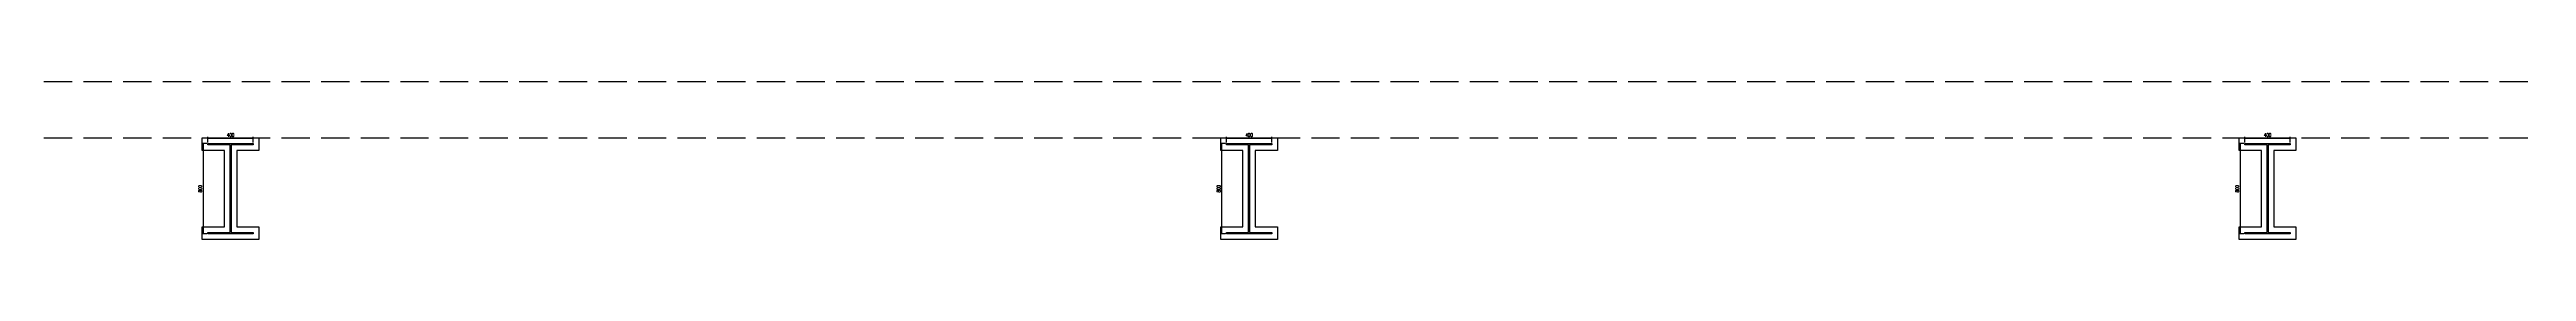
# Model space of a CAD drawing. Extents: x -474411 to 577939, y 0 to 1014176.
# Drawn here: x -175454 to -153567, y 566420 to 567820 of the extents above; entities that cross this region are included whole.
import ezdxf

# ---------------------------------------------------------------- set-up
doc = ezdxf.new("R2010")
doc.units = 0
doc.header["$LTSCALE"] = 1000
doc.header["$MEASUREMENT"] = 0
doc.linetypes.add('DASH', pattern=[0.35, 0.25, -0.1])
doc.layers.get('Defpoints').update_dxf_attribs({"color": 210})
for name, color, linetype in [('A-AXIS-DP', 126, 'Continuous'), ('A-HATCH-2', 251, 'Continuous'), ('A-WINDOW', 140, 'Continuous'), ('AS-COLN', 6, 'Continuous')]:
    doc.layers.add(name, color=color, linetype=linetype)
doc.styles.add('_TCH_DIM_T3', font='SIMPLEX', dxfattribs={"width": 0.705882, "bigfont": 'GBCBIG'})
doc.dimstyles.new('_TCH_ARCH&&10', dxfattribs={"dimtxt": 29.75, "dimasz": 10, "dimexe": 10, "dimexo": 10, "dimgap": 12.625, "dimtad": 1, "dimdec": 0, "dimzin": 0, "dimdsep": 46, "dimtxsty": '_TCH_DIM_T3', "dimblk": 'ARCHTICK', "dimcen": 0.09, "dimclrt": 7, "dimazin": 2, "dimtfac": 1, "dimtdec": 0, "dimtix": 1, "dimtmove": 2, "dimatfit": 3, "dimfxl": 0, "dimtolj": 1, "dimtzin": 0, "dimarcsym": 0})

# ---------------------------------------------------------------- blocks, each defined once
blk = doc.blocks.new('4324324')
at = {"layer": 'A-HATCH-2', "linetype": 'DASH'}
for p, q in [((-313054, 567820), (-128854, 567820)), ((-313054, 567320), (-128854, 567320))]:
    blk.add_line(p, q, dxfattribs=at)
blk = doc.blocks.new('_ArchTick')
at = {"color": 0, "linetype": 'ByBlock', "const_width": 0.4}
blk.add_lwpolyline([(-0.5, -0.5), (0.5, 0.5)], dxfattribs=at)
blk = doc.blocks.new('*D1247')
at = {"layer": 'A-AXIS-DP', "color": 0, "lineweight": -2}
for p, q in [((-165054, 567280), (-165054, 567329)), ((-164654, 567280), (-164654, 567329)), ((-165054, 567319), (-164654, 567319))]:
    blk.add_line(p, q, dxfattribs=at)
at = {"layer": 'Defpoints', "color": 0}
for p in [(-165054, 567270), (-164654, 567319), (-164654, 567270)]:
    blk.add_point(p, dxfattribs=at)
at = {"layer": 'A-AXIS-DP', "color": 0, "lineweight": -2, "xscale": 10, "yscale": 10, "zscale": 10, "rotation": 180}
blk.add_blockref('_ArchTick', (-165054, 567319), dxfattribs=at)
at = {"layer": 'A-AXIS-DP', "color": 0, "lineweight": -2, "xscale": 10, "yscale": 10, "zscale": 10}
blk.add_blockref('_ArchTick', (-164654, 567319), dxfattribs=at)
at = {"layer": 'A-AXIS-DP', "color": 7, "insert": (-164854, 567346), "char_height": 29.8, "attachment_point": 5, "style": '_TCH_DIM_T3'}
blk.add_mtext('\\A1;400', dxfattribs=at)
blk = doc.blocks.new('*D1248')
at = {"layer": 'A-AXIS-DP', "color": 0, "lineweight": -2}
for p, q in [((-165064, 567270), (-165105, 567270)), ((-165095, 566470), (-165095, 567270)), ((-165064, 566470), (-165105, 566470))]:
    blk.add_line(p, q, dxfattribs=at)
at = {"layer": 'Defpoints', "color": 0}
for p in [(-165095, 567270), (-165054, 567270), (-165054, 566470)]:
    blk.add_point(p, dxfattribs=at)
at = {"layer": 'A-AXIS-DP', "color": 0, "lineweight": -2, "xscale": 10, "yscale": 10, "zscale": 10}
for p, rotation in [((-165095, 567270), 90), ((-165095, 566470), 270)]:
    blk.add_blockref('_ArchTick', p, dxfattribs=dict(at, rotation=rotation))
at = {"layer": 'A-AXIS-DP', "color": 7, "insert": (-165123, 566870), "char_height": 29.8, "attachment_point": 5, "rotation": 90, "style": '_TCH_DIM_T3'}
blk.add_mtext('\\A1;800', dxfattribs=at)
blk = doc.blocks.new('*D1249')
at = {"layer": 'A-AXIS-DP', "color": 0, "lineweight": -2}
for p, q in [((-156054, 567280), (-156054, 567329)), ((-155654, 567280), (-155654, 567329)), ((-156054, 567319), (-155654, 567319))]:
    blk.add_line(p, q, dxfattribs=at)
at = {"layer": 'Defpoints', "color": 0}
for p in [(-156054, 567270), (-155654, 567319), (-155654, 567270)]:
    blk.add_point(p, dxfattribs=at)
at = {"layer": 'A-AXIS-DP', "color": 0, "lineweight": -2, "xscale": 10, "yscale": 10, "zscale": 10, "rotation": 180}
blk.add_blockref('_ArchTick', (-156054, 567319), dxfattribs=at)
at = {"layer": 'A-AXIS-DP', "color": 0, "lineweight": -2, "xscale": 10, "yscale": 10, "zscale": 10}
blk.add_blockref('_ArchTick', (-155654, 567319), dxfattribs=at)
at = {"layer": 'A-AXIS-DP', "color": 7, "insert": (-155854, 567346), "char_height": 29.8, "attachment_point": 5, "style": '_TCH_DIM_T3'}
blk.add_mtext('\\A1;400', dxfattribs=at)
blk = doc.blocks.new('*D1250')
at = {"layer": 'A-AXIS-DP', "color": 0, "lineweight": -2}
for p, q in [((-156064, 567270), (-156105, 567270)), ((-156095, 566470), (-156095, 567270)), ((-156064, 566470), (-156105, 566470))]:
    blk.add_line(p, q, dxfattribs=at)
at = {"layer": 'Defpoints', "color": 0}
for p in [(-156095, 567270), (-156054, 567270), (-156054, 566470)]:
    blk.add_point(p, dxfattribs=at)
at = {"layer": 'A-AXIS-DP', "color": 0, "lineweight": -2, "xscale": 10, "yscale": 10, "zscale": 10}
for p, rotation in [((-156095, 567270), 90), ((-156095, 566470), 270)]:
    blk.add_blockref('_ArchTick', p, dxfattribs=dict(at, rotation=rotation))
at = {"layer": 'A-AXIS-DP', "color": 7, "insert": (-156123, 566870), "char_height": 29.8, "attachment_point": 5, "rotation": 90, "style": '_TCH_DIM_T3'}
blk.add_mtext('\\A1;800', dxfattribs=at)
blk = doc.blocks.new('*D1257')
at = {"layer": 'A-AXIS-DP', "color": 0, "lineweight": -2}
for p, q in [((-174054, 567280), (-174054, 567329)), ((-173654, 567280), (-173654, 567329)), ((-174054, 567319), (-173654, 567319))]:
    blk.add_line(p, q, dxfattribs=at)
at = {"layer": 'Defpoints', "color": 0}
for p in [(-174054, 567270), (-173654, 567319), (-173654, 567270)]:
    blk.add_point(p, dxfattribs=at)
at = {"layer": 'A-AXIS-DP', "color": 0, "lineweight": -2, "xscale": 10, "yscale": 10, "zscale": 10, "rotation": 180}
blk.add_blockref('_ArchTick', (-174054, 567319), dxfattribs=at)
at = {"layer": 'A-AXIS-DP', "color": 0, "lineweight": -2, "xscale": 10, "yscale": 10, "zscale": 10}
blk.add_blockref('_ArchTick', (-173654, 567319), dxfattribs=at)
at = {"layer": 'A-AXIS-DP', "color": 7, "insert": (-173854, 567346), "char_height": 29.8, "attachment_point": 5, "style": '_TCH_DIM_T3'}
blk.add_mtext('\\A1;400', dxfattribs=at)
blk = doc.blocks.new('*D1258')
at = {"layer": 'A-AXIS-DP', "color": 0, "lineweight": -2}
for p, q in [((-174064, 567270), (-174105, 567270)), ((-174095, 566470), (-174095, 567270)), ((-174064, 566470), (-174105, 566470))]:
    blk.add_line(p, q, dxfattribs=at)
at = {"layer": 'Defpoints', "color": 0}
for p in [(-174095, 567270), (-174054, 567270), (-174054, 566470)]:
    blk.add_point(p, dxfattribs=at)
at = {"layer": 'A-AXIS-DP', "color": 0, "lineweight": -2, "xscale": 10, "yscale": 10, "zscale": 10}
for p, rotation in [((-174095, 567270), 90), ((-174095, 566470), 270)]:
    blk.add_blockref('_ArchTick', p, dxfattribs=dict(at, rotation=rotation))
at = {"layer": 'A-AXIS-DP', "color": 7, "insert": (-174123, 566870), "char_height": 29.8, "attachment_point": 5, "rotation": 90, "style": '_TCH_DIM_T3'}
blk.add_mtext('\\A1;800', dxfattribs=at)
blk = doc.blocks.new('42343')
at = {"layer": 'A-HATCH-2', "color": 8}
for points in [[(-174104.2, 567320), (-173604.2, 567320), (-173604.2, 567208), (-173800.2, 567208), (-173800.2, 566532), (-173604.2, 566532), (-173604.2, 566420), (-174104.2, 566420), (-174104.2, 566532), (-173908.2, 566532), (-173908.2, 567208), (-174104.2, 567208)], [(-165104.2, 567320), (-164604.2, 567320), (-164604.2, 567208), (-164800.2, 567208), (-164800.2, 566532), (-164604.2, 566532), (-164604.2, 566420), (-165104.2, 566420), (-165104.2, 566532), (-164908.2, 566532), (-164908.2, 567208), (-165104.2, 567208)], [(-156104.2, 567320), (-155604.2, 567320), (-155604.2, 567208), (-155800.2, 567208), (-155800.2, 566532), (-155604.2, 566532), (-155604.2, 566420), (-156104.2, 566420), (-156104.2, 566532), (-155908.2, 566532), (-155908.2, 567208), (-156104.2, 567208)]]:
    blk.add_lwpolyline(points, close=True, dxfattribs=at)
at = {"layer": 'AS-COLN', "color": 8}
for points in [[(-174054.2, 567270), (-173654.2, 567270), (-173654.2, 567258), (-173850.2, 567258), (-173850.2, 566482), (-173654.2, 566482), (-173654.2, 566470), (-174054.2, 566470), (-174054.2, 566482), (-173858.2, 566482), (-173858.2, 567258), (-174054.2, 567258)], [(-165054.2, 567270), (-164654.2, 567270), (-164654.2, 567258), (-164850.2, 567258), (-164850.2, 566482), (-164654.2, 566482), (-164654.2, 566470), (-165054.2, 566470), (-165054.2, 566482), (-164858.2, 566482), (-164858.2, 567258), (-165054.2, 567258)], [(-156054.2, 567270), (-155654.2, 567270), (-155654.2, 567258), (-155850.2, 567258), (-155850.2, 566482), (-155654.2, 566482), (-155654.2, 566470), (-156054.2, 566470), (-156054.2, 566482), (-155858.2, 566482), (-155858.2, 567258), (-156054.2, 567258)]]:
    blk.add_lwpolyline(points, close=True, dxfattribs=at)
at = {"layer": 'A-AXIS-DP', "color": 8}
for p1, p2, distance, picture, middle in [((-174054.2, 567270), (-173654.2, 567270), 48.8, '*D1257', (-173854.2, 567346.2)), ((-165054.2, 567270), (-164654.2, 567270), 48.8, '*D1247', (-164854.2, 567346.2)), ((-156054.2, 567270), (-155654.2, 567270), 48.8, '*D1249', (-155854.2, 567346.2)), ((-174054.2, 566470), (-174054.2, 567270), 41.3, '*D1258', (-174122.9, 566870)), ((-165054.2, 566470), (-165054.2, 567270), 41.3, '*D1248', (-165122.9, 566870)), ((-156054.2, 566470), (-156054.2, 567270), 41.3, '*D1250', (-156122.9, 566870))]:
    dim = blk.add_aligned_dim(p1=p1, p2=p2, distance=distance, dimstyle='_TCH_ARCH&&10', dxfattribs=at)
    dim.commit()
    dim.dimension.update_dxf_attribs({"geometry": picture, "text_midpoint": middle})

msp = doc.modelspace()

# ---------------------------------------------------------------- block references
at = {"layer": 'A-WINDOW', "color": 8}
for name in ['42343', '4324324']:
    msp.add_blockref(name, (0, 0), dxfattribs=at)

doc.saveas('drawing.dxf')
